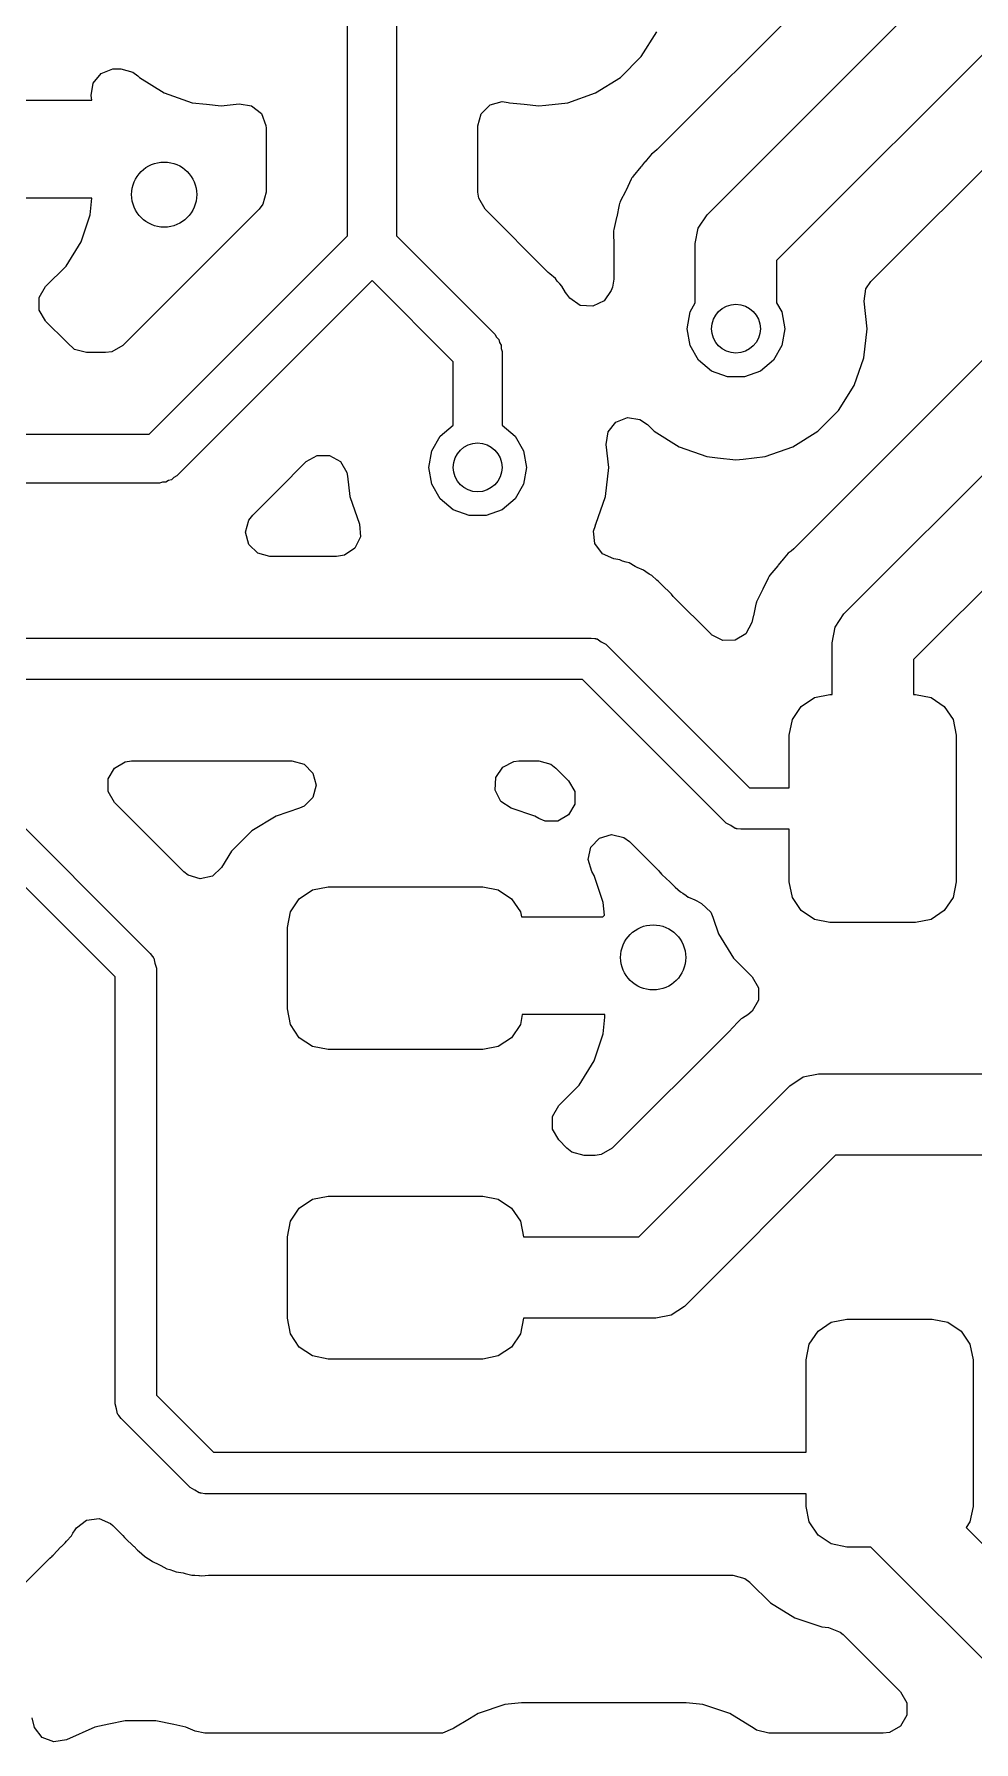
# Model space of a CAD drawing. Extents: x 44 to 146, y -87 to -25.
# Drawn here: x 107.55 to 113.32, y -80 to -69.51 of the extents above; entities that cross this region are included whole.
import ezdxf

# ---------------------------------------------------------------- set-up
doc = ezdxf.new("R2010")
doc.units = 0
doc.layers.add('BLACK', color=7, linetype='CONTINUOUS')

msp = doc.modelspace()

# ---------------------------------------------------------------- linework, layer by layer
at = {"layer": 'BLACK', "linetype": 'CONTINUOUS'}
for p, q in [((109.4764, -70.753068), (109.4764, -67.738532)), ((109.7764, -67.6764), (109.7764, -70.753068)), ((111.684823, -70.624023), (113.240746, -69.0681)), ((112.427572, -69.173458), (111.377246, -70.223784)), ((113.697854, -69.3181), (112.1116, -70.904354)), ((111.279816, -69.652262), (111.375789, -69.499522)), ((107.96302, -69.755701), (108.035106, -69.728271)), ((108.035106, -69.728271), (108.050247, -69.7275)), ((108.050247, -69.7275), (108.083704, -69.7275)), ((108.083704, -69.7275), (108.158204, -69.747462)), ((111.152262, -69.779816), (111.279816, -69.652262)), ((107.902018, -69.891641), (107.914307, -69.815498)), ((107.914307, -69.815498), (107.96302, -69.755701)), ((108.158204, -69.747462), (108.189063, -69.771141)), ((108.189063, -69.771141), (108.197738, -69.779816)), ((108.197738, -69.779816), (108.350478, -69.875789)), ((110.999522, -69.875789), (111.152262, -69.779816)), ((107.395054, -69.9208), (107.904997, -69.9208)), ((107.904997, -69.9208), (107.902018, -69.891641)), ((108.350478, -69.875789), (108.520745, -69.935368)), ((108.520745, -69.935368), (108.610372, -69.945466)), ((108.7, -69.955565), (108.810218, -69.943146)), ((108.810218, -69.943146), (108.886483, -69.954641)), ((110.3514, -69.948496), (110.4259, -69.928534)), ((110.4259, -69.928534), (110.462311, -69.934721)), ((110.462311, -69.934721), (110.462589, -69.933506)), ((110.462589, -69.933506), (110.470743, -69.935367)), ((110.470743, -69.935367), (110.470745, -69.935368)), ((110.470745, -69.935368), (110.560372, -69.945466)), ((110.694813, -69.950515), (110.829255, -69.935368)), ((110.829255, -69.935368), (110.999522, -69.875789)), ((112.690903, -71.032863), (113.861527, -69.862241)), ((108.610372, -69.945466), (108.699999, -69.955565)), ((108.699999, -69.955565), (108.7, -69.955565)), ((108.886483, -69.954641), (108.946785, -70.002729)), ((108.946785, -70.002729), (108.974963, -70.074525)), ((110.2769, -70.077534), (110.296862, -70.003034)), ((110.296862, -70.003034), (110.3514, -69.948496)), ((110.560372, -69.945466), (110.649999, -69.955565)), ((110.649999, -69.955565), (110.65, -69.955565)), ((110.65, -69.955565), (110.650001, -69.955565)), ((110.650001, -69.955565), (110.694813, -69.950515)), ((108.974963, -70.074525), (108.9759, -70.091209)), ((108.9759, -70.091209), (108.9759, -70.484036)), ((110.2769, -70.484036), (110.2769, -70.077534)), ((111.34307, -70.251189), (111.311931, -70.288298)), ((111.360869, -70.237937), (111.34307, -70.251189)), ((111.377246, -70.223784), (111.360869, -70.237937)), ((111.27826, -70.328424), (111.230299, -70.385583)), ((111.280989, -70.325075), (111.27826, -70.328424)), ((111.300008, -70.301023), (111.280989, -70.325075)), ((111.303168, -70.297863), (111.300008, -70.301023)), ((111.311931, -70.288298), (111.303168, -70.297863)), ((111.218488, -70.404123), (111.18694, -70.471775)), ((111.223042, -70.396741), (111.218488, -70.404123)), ((111.225284, -70.392673), (111.222792, -70.396586)), ((111.222792, -70.396586), (111.223042, -70.396741)), ((111.22553, -70.392835), (111.225284, -70.392673)), ((111.230299, -70.385583), (111.22553, -70.392835)), ((107.904998, -70.5208), (107.395054, -70.5208)), ((107.894507, -70.623488), (107.904998, -70.5208)), ((108.955938, -70.558536), (108.932259, -70.589395)), ((108.9759, -70.484036), (108.955938, -70.558536)), ((110.281977, -70.5226), (110.2769, -70.484036)), ((110.320541, -70.589395), (110.281977, -70.5226)), ((111.144341, -70.563131), (111.129241, -70.636258)), ((111.147072, -70.554891), (111.144341, -70.563131)), ((111.148312, -70.550418), (111.14679, -70.554797)), ((111.14679, -70.554797), (111.147072, -70.554891)), ((111.148592, -70.55052), (111.148312, -70.550418)), ((111.151561, -70.542362), (111.148592, -70.55052)), ((111.185054, -70.47567), (111.151561, -70.542362)), ((111.18694, -70.471775), (111.185054, -70.47567)), ((107.839357, -70.789921), (107.894505, -70.623497)), ((107.894505, -70.623497), (107.894507, -70.623488)), ((108.932259, -70.589395), (108.094995, -71.426659)), ((110.708317, -70.977171), (110.320541, -70.589395)), ((111.128304, -70.640486), (111.111099, -70.713082)), ((111.129241, -70.636258), (111.128304, -70.640486)), ((111.63063, -70.705129), (111.684823, -70.624023)), ((108.258668, -71.9708), (109.4764, -70.753068)), ((109.7764, -70.753068), (110.381066, -71.357734)), ((111.109623, -70.726294), (111.108866, -70.734945)), ((111.108866, -70.734945), (111.111037, -70.809551)), ((111.109796, -70.721664), (111.109325, -70.726268)), ((111.109325, -70.726268), (111.109623, -70.726294)), ((111.110092, -70.721699), (111.109796, -70.721664)), ((111.111099, -70.713082), (111.110092, -70.721699)), ((111.6116, -70.8008), (111.63063, -70.705129)), ((107.747319, -70.93914), (107.839357, -70.789921)), ((111.111037, -70.809551), (111.1111, -70.813884)), ((111.1111, -70.813884), (111.1111, -71.01898)), ((111.6116, -71.165328), (111.6116, -70.8008)), ((107.621372, -71.065087), (107.747319, -70.93914)), ((110.718689, -70.986609), (110.708317, -70.977171)), ((110.752963, -71.014963), (110.718689, -70.986609)), ((112.1116, -70.904354), (112.1116, -71.165328)), ((107.582808, -71.131882), (107.621372, -71.065087)), ((109.6264, -71.027332), (108.426866, -72.226866)), ((110.125, -71.525932), (109.6264, -71.027332)), ((110.752964, -71.014965), (110.752963, -71.014963)), ((110.764278, -71.030537), (110.752964, -71.014965)), ((110.77946, -71.048314), (110.764278, -71.030537)), ((110.793081, -71.061935), (110.77946, -71.048314)), ((110.793083, -71.061939), (110.793081, -71.061935)), ((110.793085, -71.061941), (110.793083, -71.061939)), ((110.815723, -71.100219), (110.793085, -71.061941)), ((111.095572, -71.088671), (111.052124, -71.152397)), ((111.102738, -71.068192), (111.095572, -71.088671)), ((111.1111, -71.01898), (111.102738, -71.068192)), ((112.648202, -71.154899), (112.659697, -71.078635)), ((112.659697, -71.078635), (112.690903, -71.032863)), ((107.582808, -71.20901), (107.582808, -71.131882)), ((110.823421, -71.11194), (110.815723, -71.100219)), ((110.834398, -71.127049), (110.823421, -71.11194)), ((110.841996, -71.136649), (110.834398, -71.127049)), ((110.905722, -71.180097), (110.841996, -71.136649)), ((110.982634, -71.185862), (110.905722, -71.180097)), ((111.052124, -71.152397), (110.982634, -71.185862)), ((111.579692, -71.220594), (111.6116, -71.165328)), ((112.1116, -71.165328), (112.143508, -71.220594)), ((113.727282, -71.164749), (112.217346, -72.674684)), ((112.667165, -71.3232), (112.648202, -71.154899)), ((107.621372, -71.275805), (107.582808, -71.20901)), ((107.623653, -71.278086), (107.621372, -71.275805)), ((107.623656, -71.278088), (107.623653, -71.278086)), ((107.747712, -71.402144), (107.623656, -71.278088)), ((111.5616, -71.3232), (111.579692, -71.220594)), ((112.143508, -71.220594), (112.1616, -71.3232)), ((107.747713, -71.402146), (107.747712, -71.402144)), ((107.753098, -71.408956), (107.747713, -71.402146)), ((107.754591, -71.407775), (107.753098, -71.408956)), ((107.798411, -71.450338), (107.754591, -71.407775)), ((110.381066, -71.357734), (110.390939, -71.374835)), ((110.390939, -71.374835), (110.404904, -71.3888)), ((110.404904, -71.3888), (110.410015, -71.407874)), ((110.410015, -71.407874), (110.419889, -71.424977)), ((111.579692, -71.425806), (111.5616, -71.3232)), ((112.1616, -71.3232), (112.143508, -71.425806)), ((112.524923, -73.074923), (114.232818, -71.367027)), ((112.646968, -71.502455), (112.667165, -71.3232)), ((107.872911, -71.4703), (107.798411, -71.450338)), ((107.989636, -71.4703), (107.872911, -71.4703)), ((108.0282, -71.465223), (107.989636, -71.4703)), ((108.094995, -71.426659), (108.0282, -71.465223)), ((110.419889, -71.424977), (110.419889, -71.444725)), ((110.419889, -71.444725), (110.425, -71.4638)), ((110.425, -71.4638), (110.425, -71.915192)), ((111.631787, -71.516036), (111.579692, -71.425806)), ((111.7116, -71.583008), (111.631787, -71.516036)), ((112.091413, -71.516036), (112.0116, -71.583008)), ((112.143508, -71.425806), (112.091413, -71.516036)), ((112.587389, -71.672722), (112.646968, -71.502455)), ((110.125, -71.915192), (110.125, -71.525932)), ((111.809506, -71.618642), (111.7116, -71.583008)), ((111.913694, -71.618642), (111.809506, -71.618642)), ((112.0116, -71.583008), (111.913694, -71.618642)), ((114.705377, -71.601577), (112.9517, -73.355254)), ((112.491416, -71.825462), (112.587389, -71.672722)), ((112.363862, -71.953016), (112.491416, -71.825462)), ((110.045187, -71.982164), (110.125, -71.915192)), ((110.425, -71.915192), (110.504813, -71.982164)), ((111.07615, -71.95753), (111.124239, -71.897229)), ((111.124239, -71.897229), (111.196035, -71.869051)), ((111.196035, -71.869051), (111.272302, -71.880546)), ((111.272302, -71.880546), (111.318077, -71.911755)), ((111.318077, -71.911755), (111.359338, -71.953016)), ((107.405, -71.9708), (108.258668, -71.9708)), ((109.993092, -72.072394), (110.045187, -71.982164)), ((110.504813, -71.982164), (110.556908, -72.072394)), ((111.064655, -72.033795), (111.07615, -71.95753)), ((111.080565, -72.175), (111.064655, -72.033795)), ((111.359338, -71.953016), (111.512078, -72.048989)), ((112.211122, -72.048989), (112.363862, -71.953016)), ((109.049824, -72.311721), (109.22201, -72.139534)), ((109.22201, -72.139534), (109.288803, -72.100972)), ((109.288803, -72.100972), (109.365931, -72.100972)), ((109.365931, -72.100972), (109.432726, -72.139536)), ((109.432726, -72.139536), (109.47129, -72.206331)), ((109.975, -72.175), (109.993092, -72.072394)), ((110.556908, -72.072394), (110.575, -72.175)), ((111.512078, -72.048989), (111.682345, -72.108568)), ((111.682345, -72.108568), (111.748289, -72.115998)), ((111.748289, -72.115998), (111.861599, -72.128765)), ((111.861599, -72.128765), (111.8616, -72.128765)), ((111.8616, -72.128765), (111.861601, -72.128765)), ((111.861601, -72.128765), (111.906413, -72.123715)), ((111.906413, -72.123715), (112.040855, -72.108568)), ((112.040855, -72.108568), (112.211122, -72.048989)), ((108.3958, -72.250704), (108.376725, -72.255815)), ((108.409764, -72.236739), (108.3958, -72.250704)), ((108.426866, -72.226866), (108.409764, -72.236739)), ((109.47129, -72.206331), (109.47543, -72.228212)), ((109.47543, -72.228212), (109.489631, -72.354251)), ((109.993092, -72.277606), (109.975, -72.175)), ((110.575, -72.175), (110.556908, -72.277606)), ((111.060368, -72.354255), (111.080565, -72.175)), ((108.3208, -72.2708), (107.405, -72.2708)), ((108.339875, -72.265689), (108.3208, -72.2708)), ((108.359623, -72.265689), (108.339875, -72.265689)), ((108.376725, -72.255815), (108.359623, -72.265689)), ((108.893404, -72.468141), (109.049824, -72.311721)), ((109.489631, -72.354251), (109.489631, -72.354253)), ((109.489631, -72.354253), (109.489632, -72.354255)), ((109.489632, -72.354255), (109.54913, -72.524291)), ((110.045187, -72.367836), (109.993092, -72.277606)), ((110.556908, -72.277606), (110.504813, -72.367836)), ((111.000789, -72.524522), (111.060368, -72.354255)), ((110.125, -72.434808), (110.045187, -72.367836)), ((110.222906, -72.470442), (110.125, -72.434808)), ((110.425, -72.434808), (110.327094, -72.470442)), ((110.504813, -72.367836), (110.425, -72.434808)), ((108.849763, -72.5735), (108.869725, -72.499)), ((108.869725, -72.499), (108.893404, -72.468141)), ((109.54913, -72.524291), (109.554893, -72.601201)), ((110.327094, -72.470442), (110.222906, -72.470442)), ((110.987699, -72.566209), (110.998239, -72.532496)), ((110.998025, -72.532421), (111.000258, -72.526037)), ((110.998239, -72.532496), (110.998025, -72.532421)), ((111.000258, -72.526037), (111.000629, -72.524853)), ((111.000629, -72.524853), (111.000785, -72.524528)), ((111.000785, -72.524528), (111.000789, -72.524522)), ((108.869725, -72.648), (108.849763, -72.5735)), ((108.924263, -72.702538), (108.869725, -72.648)), ((109.554893, -72.601201), (109.521429, -72.670691)), ((110.99576, -72.642915), (110.987699, -72.566209)), ((111.041094, -72.705314), (110.99576, -72.642915)), ((108.998763, -72.7225), (108.924263, -72.702538)), ((109.408491, -72.7225), (108.998763, -72.7225)), ((109.457703, -72.714139), (109.408491, -72.7225)), ((109.521429, -72.670691), (109.457703, -72.714139)), ((111.111553, -72.736685), (111.041094, -72.705314)), ((111.149053, -72.742625), (111.111553, -72.736685)), ((111.149055, -72.742625), (111.149053, -72.742625)), ((111.149058, -72.742626), (111.149055, -72.742625)), ((111.149059, -72.742626), (111.149058, -72.742626)), ((111.149061, -72.742627), (111.149059, -72.742626)), ((111.165727, -72.749839), (111.149061, -72.742627)), ((111.187843, -72.757411), (111.165727, -72.749839)), ((111.205433, -72.761927), (111.187843, -72.757411)), ((111.205435, -72.761928), (111.205433, -72.761927)), ((111.242814, -72.782478), (111.205435, -72.761928)), ((112.140108, -72.751923), (112.121089, -72.775975)), ((112.143268, -72.748763), (112.140108, -72.751923)), ((112.152031, -72.739198), (112.143268, -72.748763)), ((112.18317, -72.702089), (112.152031, -72.739198)), ((112.200969, -72.688837), (112.18317, -72.702089)), ((112.217346, -72.674684), (112.200969, -72.688837)), ((111.255406, -72.788647), (111.242814, -72.782478)), ((111.294562, -72.805592), (111.255406, -72.788647)), ((111.308909, -72.816721), (111.294562, -72.805592)), ((111.32845, -72.829556), (111.308909, -72.816721)), ((111.344365, -72.838305), (111.32845, -72.829556)), ((111.375457, -72.867503), (111.344365, -72.838305)), ((111.386136, -72.876624), (111.375457, -72.867503)), ((111.388395, -72.878376), (111.386136, -72.876624)), ((111.407687, -72.897668), (111.388395, -72.878376)), ((112.058588, -72.855023), (112.02704, -72.922675)), ((112.063142, -72.847641), (112.058588, -72.855023)), ((112.065384, -72.843573), (112.062892, -72.847486)), ((112.062892, -72.847486), (112.063142, -72.847641)), ((112.06563, -72.843735), (112.065384, -72.843573)), ((112.070399, -72.836483), (112.06563, -72.843735)), ((112.11836, -72.779324), (112.070399, -72.836483)), ((112.121089, -72.775975), (112.11836, -72.779324)), ((111.411047, -72.900924), (111.407687, -72.897668)), ((111.45994, -72.946838), (111.411047, -72.900924)), ((111.459941, -72.94684), (111.45994, -72.946838)), ((111.465919, -72.954065), (111.459941, -72.94684)), ((111.466352, -72.953706), (111.465919, -72.954065)), ((111.476927, -72.966908), (111.466352, -72.953706)), ((111.709313, -73.199294), (111.476927, -72.966908)), ((112.025154, -72.92657), (111.991661, -72.993262)), ((112.02704, -72.922675), (112.025154, -72.92657)), ((111.969341, -73.087158), (111.968403, -73.091389)), ((111.984441, -73.014031), (111.969341, -73.087158)), ((111.987172, -73.005791), (111.984441, -73.014031)), ((111.988412, -73.001318), (111.98689, -73.005697)), ((111.98689, -73.005697), (111.987172, -73.005791)), ((111.988692, -73.00142), (111.988412, -73.001318)), ((111.991661, -72.993262), (111.988692, -73.00142)), ((112.47073, -73.156029), (112.524923, -73.074923)), ((111.959655, -73.128298), (111.92305, -73.196186)), ((111.968403, -73.091389), (111.959655, -73.128298)), ((112.4517, -73.2517), (112.47073, -73.156029)), ((105.927605, -73.223), (110.9726, -73.223)), ((110.9726, -73.223), (110.995052, -73.226227)), ((110.995052, -73.226227), (110.999596, -73.225903)), ((110.999596, -73.225903), (111.002027, -73.22723)), ((111.002027, -73.22723), (111.00838, -73.228144)), ((111.00838, -73.228144), (111.034817, -73.245134)), ((111.034817, -73.245134), (111.062403, -73.260197)), ((111.062403, -73.260197), (111.944805, -74.1426)), ((111.712421, -73.202313), (111.709313, -73.199294)), ((111.780309, -73.238918), (111.712421, -73.202313)), ((111.857404, -73.236676), (111.780309, -73.238918)), ((111.92305, -73.196186), (111.857404, -73.236676)), ((112.4517, -73.5696), (112.4517, -73.2517)), ((112.9517, -73.355254), (112.9517, -73.5696)), ((110.919994, -73.477), (105.875, -73.477)), ((111.802398, -74.359403), (110.919994, -73.477)), ((112.262423, -73.642823), (112.343529, -73.58863)), ((112.343529, -73.58863), (112.4392, -73.5696)), ((112.4392, -73.5696), (112.4517, -73.5696)), ((112.9517, -73.5696), (112.9642, -73.5696)), ((112.9642, -73.5696), (113.059871, -73.58863)), ((113.059871, -73.58863), (113.140977, -73.642823)), ((112.20823, -73.723929), (112.262423, -73.642823)), ((113.140977, -73.642823), (113.19517, -73.723929)), ((112.1892, -73.8196), (112.20823, -73.723929)), ((112.1892, -74.1426), (112.1892, -73.8196)), ((113.19517, -73.723929), (113.2142, -73.8196)), ((113.2142, -73.8196), (113.2142, -74.7196)), ((106.964803, -73.860197), (108.264803, -75.160198)), ((108.005714, -74.087936), (108.044278, -74.021141)), ((108.044278, -74.021141), (108.111073, -73.982577)), ((108.111073, -73.982577), (108.149637, -73.9775)), ((108.149637, -73.9775), (109.134475, -73.9775)), ((109.134475, -73.9775), (109.208975, -73.997462)), ((109.208975, -73.997462), (109.263513, -74.052)), ((110.387089, -74.079632), (110.429472, -74.015193)), ((110.429472, -74.015193), (110.498397, -73.980578)), ((110.498397, -73.980578), (110.528526, -73.9775)), ((110.528526, -73.9775), (110.650963, -73.9775)), ((110.650963, -73.9775), (110.725463, -73.997462)), ((110.725463, -73.997462), (110.756322, -74.021141)), ((110.756322, -74.021141), (110.833851, -74.09867)), ((108.048, -75.302605), (106.822394, -74.077)), ((108.005714, -74.165064), (108.005714, -74.087936)), ((109.263513, -74.052), (109.283475, -74.1265)), ((109.283475, -74.1265), (109.263513, -74.201)), ((110.382604, -74.156629), (110.387089, -74.079632)), ((110.833851, -74.09867), (110.872415, -74.165465)), ((108.044278, -74.231859), (108.005714, -74.165064)), ((108.470664, -74.658245), (108.044278, -74.231859)), ((109.263513, -74.201), (109.208975, -74.255538)), ((110.417219, -74.225554), (110.382604, -74.156629)), ((110.481658, -74.267937), (110.417219, -74.225554)), ((110.872415, -74.242593), (110.833851, -74.309388)), ((110.872415, -74.165465), (110.872415, -74.242593)), ((111.944805, -74.1426), (112.1892, -74.1426)), ((109.037378, -74.315642), (108.888159, -74.40768)), ((109.181343, -74.267937), (109.037378, -74.315642)), ((109.208975, -74.255538), (109.181343, -74.267937)), ((110.625621, -74.315642), (110.481658, -74.267937)), ((110.625625, -74.315643), (110.625621, -74.315642)), ((110.650272, -74.330846), (110.625625, -74.315643)), ((110.689928, -74.347952), (110.650272, -74.330846)), ((110.767056, -74.347952), (110.689928, -74.347952)), ((110.833851, -74.309388), (110.767056, -74.347952)), ((108.888159, -74.40768), (108.76418, -74.531659)), ((110.97132, -74.507291), (111.024249, -74.45119)), ((111.024249, -74.45119), (111.098137, -74.42907)), ((111.098137, -74.42907), (111.173186, -74.446857)), ((111.173186, -74.446857), (111.207829, -74.472648)), ((111.829979, -74.374463), (111.802398, -74.359403)), ((111.85642, -74.391456), (111.829979, -74.374463)), ((111.862772, -74.392369), (111.85642, -74.391456)), ((111.865204, -74.393697), (111.862772, -74.392369)), ((111.869747, -74.393372), (111.865204, -74.393697)), ((111.8922, -74.3966), (111.869747, -74.393372)), ((112.1892, -74.3966), (111.8922, -74.3966)), ((112.1892, -74.7196), (112.1892, -74.3966)), ((108.764178, -74.531662), (108.702839, -74.631108)), ((108.76418, -74.531659), (108.764178, -74.531662)), ((110.953533, -74.58234), (110.97132, -74.507291)), ((111.207829, -74.472648), (111.387874, -74.652693)), ((108.497801, -74.679702), (108.470664, -74.658245)), ((108.702839, -74.631108), (108.646738, -74.684036)), ((110.975653, -74.656228), (110.953533, -74.58234)), ((110.990857, -74.680878), (110.975653, -74.656228)), ((111.387874, -74.652693), (111.398453, -74.665897)), ((108.571689, -74.701823), (108.497801, -74.679702)), ((108.646738, -74.684036), (108.571689, -74.701823)), ((109.260829, -74.76903), (109.3565, -74.75)), ((109.3565, -74.75), (110.3065, -74.75)), ((110.3065, -74.75), (110.402171, -74.76903)), ((111.046005, -74.847303), (110.990857, -74.680878)), ((111.398453, -74.665897), (111.398885, -74.66554)), ((111.398885, -74.66554), (111.404856, -74.672758)), ((111.404856, -74.672758), (111.404859, -74.672761)), ((111.404859, -74.672761), (111.40486, -74.672762)), ((111.40486, -74.672762), (111.435807, -74.701823)), ((111.435807, -74.701823), (111.45375, -74.718673)), ((111.45375, -74.718673), (111.457111, -74.72193)), ((111.457111, -74.72193), (111.476404, -74.741223)), ((111.476404, -74.741223), (111.478658, -74.742971)), ((111.478658, -74.742971), (111.489338, -74.752093)), ((111.489338, -74.752093), (111.520429, -74.781291)), ((112.20823, -74.815271), (112.1892, -74.7196)), ((113.2142, -74.7196), (113.19517, -74.815271)), ((109.12553, -74.904329), (109.179723, -74.823223)), ((109.179723, -74.823223), (109.260829, -74.76903)), ((110.402171, -74.76903), (110.483277, -74.823223)), ((110.483277, -74.823223), (110.53747, -74.904329)), ((111.053936, -74.924942), (111.046005, -74.847303)), ((111.520429, -74.781291), (111.520432, -74.781293)), ((111.520432, -74.781293), (111.536343, -74.790039)), ((111.536343, -74.790039), (111.555893, -74.802881)), ((111.555893, -74.802881), (111.569043, -74.813081)), ((111.569043, -74.813081), (111.570238, -74.814008)), ((111.570238, -74.814008), (111.609385, -74.830948)), ((111.609385, -74.830948), (111.621987, -74.837122)), ((111.621987, -74.837122), (111.650853, -74.852992)), ((111.650853, -74.852992), (111.70652, -74.906377)), ((112.262423, -74.896377), (112.20823, -74.815271)), ((113.19517, -74.815271), (113.140977, -74.896377)), ((109.1065, -75), (109.12553, -74.904329)), ((110.53747, -74.904329), (110.543531, -74.9348)), ((110.543531, -74.9348), (111.044079, -74.9348)), ((111.044079, -74.9348), (111.053936, -74.924942)), ((111.70652, -74.906377), (111.720505, -74.93669)), ((111.720505, -74.93669), (111.722463, -74.942596)), ((111.722463, -74.942596), (111.754386, -75.038934)), ((112.343529, -74.95057), (112.262423, -74.896377)), ((112.4392, -74.9696), (112.343529, -74.95057)), ((112.9642, -74.9696), (112.4392, -74.9696)), ((113.059871, -74.95057), (112.9642, -74.9696)), ((113.140977, -74.896377), (113.059871, -74.95057)), ((109.1065, -75.5), (109.1065, -75)), ((111.754386, -75.038934), (111.846488, -75.188256)), ((108.264803, -75.160198), (108.278396, -75.178356)), ((108.278396, -75.178356), (108.281839, -75.181339)), ((108.281839, -75.181339), (108.282619, -75.183996)), ((108.282619, -75.183996), (108.286466, -75.189135)), ((108.286466, -75.189135), (108.293147, -75.21985)), ((108.293147, -75.21985), (108.302, -75.25)), ((108.302, -75.25), (108.302, -77.872394)), ((111.846488, -75.188256), (111.961767, -75.303535)), ((108.048, -77.925), (108.048, -75.302605)), ((111.961767, -75.303535), (112.000331, -75.37033)), ((112.000331, -75.37033), (112.000331, -75.447458)), ((109.12553, -75.595671), (109.1065, -75.5)), ((112.000331, -75.447458), (111.961767, -75.514253)), ((109.179723, -75.676777), (109.12553, -75.595671)), ((110.53747, -75.595671), (110.483277, -75.676777)), ((110.549578, -75.5348), (110.53747, -75.595671)), ((111.0565, -75.5348), (110.549578, -75.5348)), ((111.046007, -75.652688), (111.056499, -75.549989)), ((111.056499, -75.549989), (111.0565, -75.549979)), ((111.0565, -75.549979), (111.0565, -75.5348)), ((111.883905, -75.570368), (111.832681, -75.624661)), ((111.890552, -75.564791), (111.883905, -75.570368)), ((111.893954, -75.56164), (111.890363, -75.564565)), ((111.890363, -75.564565), (111.890552, -75.564791)), ((111.894137, -75.561871), (111.893954, -75.56164)), ((111.900945, -75.556488), (111.894137, -75.561871)), ((111.934632, -75.535709), (111.900945, -75.556488)), ((111.961767, -75.514253), (111.934632, -75.535709)), ((109.260829, -75.73097), (109.179723, -75.676777)), ((110.483277, -75.676777), (110.402171, -75.73097)), ((110.990857, -75.819121), (111.046005, -75.652697)), ((111.046005, -75.652697), (111.046007, -75.652688)), ((111.829664, -75.627767), (111.101573, -76.355859)), ((111.832681, -75.624661), (111.829664, -75.627767)), ((109.3565, -75.75), (109.260829, -75.73097)), ((110.3065, -75.75), (109.3565, -75.75)), ((110.402171, -75.73097), (110.3065, -75.75)), ((110.898819, -75.96834), (110.990857, -75.819121)), ((112.192823, -75.972423), (112.273929, -75.91823)), ((112.273929, -75.91823), (112.3696, -75.8992)), ((112.3696, -75.8992), (116.164946, -75.8992)), ((110.772873, -76.094287), (110.898819, -75.96834)), ((111.265246, -76.9), (112.192823, -75.972423)), ((110.734309, -76.161082), (110.772873, -76.094287)), ((110.734309, -76.23821), (110.734309, -76.161082)), ((110.772873, -76.305005), (110.734309, -76.23821)), ((110.823727, -76.355859), (110.772873, -76.305005)), ((110.854586, -76.379538), (110.823727, -76.355859)), ((110.929086, -76.3995), (110.854586, -76.379538)), ((110.996214, -76.3995), (110.929086, -76.3995)), ((111.034778, -76.394423), (110.996214, -76.3995)), ((111.101573, -76.355859), (111.034778, -76.394423)), ((112.473154, -76.3992), (111.545577, -77.326777)), ((116.2685, -76.3992), (112.473154, -76.3992)), ((109.260829, -76.66903), (109.3565, -76.65)), ((109.3565, -76.65), (110.3065, -76.65)), ((110.3065, -76.65), (110.402171, -76.66903)), ((109.12553, -76.804329), (109.179723, -76.723223)), ((109.179723, -76.723223), (109.260829, -76.66903)), ((110.402171, -76.66903), (110.483277, -76.723223)), ((110.483277, -76.723223), (110.53747, -76.804329)), ((109.1065, -76.9), (109.12553, -76.804329)), ((110.53747, -76.804329), (110.5565, -76.9)), ((109.1065, -77.4), (109.1065, -76.9)), ((110.5565, -76.9), (111.265246, -76.9)), ((111.464471, -77.38097), (111.3688, -77.4)), ((111.545577, -77.326777), (111.464471, -77.38097)), ((109.12553, -77.495671), (109.1065, -77.4)), ((110.5565, -77.4), (110.53747, -77.495671)), ((111.3688, -77.4), (110.5565, -77.4)), ((112.31173, -77.559329), (112.365923, -77.478223)), ((112.365923, -77.478223), (112.447029, -77.42403)), ((112.447029, -77.42403), (112.5427, -77.405)), ((112.5427, -77.405), (113.0677, -77.405)), ((113.0677, -77.405), (113.163371, -77.42403)), ((113.163371, -77.42403), (113.244477, -77.478223)), ((113.244477, -77.478223), (113.29867, -77.559329)), ((109.179723, -77.576777), (109.12553, -77.495671)), ((109.260829, -77.63097), (109.179723, -77.576777)), ((110.483277, -77.576777), (110.402171, -77.63097)), ((110.53747, -77.495671), (110.483277, -77.576777)), ((112.2927, -77.655), (112.31173, -77.559329)), ((113.29867, -77.559329), (113.3177, -77.655)), ((109.3565, -77.65), (109.260829, -77.63097)), ((110.3065, -77.65), (109.3565, -77.65)), ((110.402171, -77.63097), (110.3065, -77.65)), ((112.2927, -78.223), (112.2927, -77.655)), ((113.3177, -77.655), (113.3177, -78.555)), ((108.302, -77.872394), (108.652605, -78.223)), ((108.056854, -77.955156), (108.048, -77.925)), ((108.063535, -77.985865), (108.056854, -77.955156)), ((108.06738, -77.991001), (108.063535, -77.985865)), ((108.068161, -77.993661), (108.06738, -77.991001)), ((108.071604, -77.996644), (108.068161, -77.993661)), ((108.085197, -78.014803), (108.071604, -77.996644)), ((108.510198, -78.439803), (108.085197, -78.014803)), ((108.652605, -78.223), (112.2927, -78.223)), ((108.537779, -78.454863), (108.510198, -78.439803)), ((108.56422, -78.471856), (108.537779, -78.454863)), ((108.570572, -78.472769), (108.56422, -78.471856)), ((108.573004, -78.474097), (108.570572, -78.472769)), ((108.577547, -78.473772), (108.573004, -78.474097)), ((108.6, -78.477), (108.577547, -78.473772)), ((112.2927, -78.477), (108.6, -78.477)), ((112.2927, -78.555), (112.2927, -78.477)), ((107.812121, -78.686652), (107.873555, -78.640027)), ((107.873555, -78.640027), (107.950076, -78.630364)), ((107.950076, -78.630364), (108.021176, -78.660255)), ((112.31173, -78.650671), (112.2927, -78.555)), ((113.3177, -78.555), (113.29867, -78.650671)), ((107.749999, -78.767816), (107.780448, -78.735393)), ((107.780448, -78.735393), (107.789724, -78.718517)), ((107.789724, -78.718517), (107.802553, -78.698986)), ((107.802553, -78.698986), (107.812121, -78.686652)), ((108.021176, -78.660255), (108.035206, -78.672625)), ((108.035206, -78.672625), (108.095674, -78.733093)), ((108.095674, -78.733093), (108.106253, -78.746297)), ((108.106253, -78.746297), (108.106685, -78.74594)), ((108.106685, -78.74594), (108.112656, -78.753158)), ((112.365923, -78.731777), (112.31173, -78.650671)), ((112.447029, -78.78597), (112.365923, -78.731777)), ((113.29867, -78.650671), (113.276542, -78.683788)), ((113.276542, -78.683788), (113.819354, -79.2266)), ((107.660718, -78.861176), (107.667935, -78.855204)), ((107.667935, -78.855204), (107.66794, -78.855202)), ((107.66794, -78.855202), (107.715653, -78.804391)), ((107.715653, -78.804391), (107.718785, -78.801159)), ((107.718785, -78.801159), (107.738911, -78.781035)), ((107.738911, -78.781035), (107.740885, -78.778489)), ((107.740885, -78.778489), (107.749999, -78.767816)), ((108.112656, -78.753158), (108.112659, -78.753161)), ((108.112659, -78.753161), (108.11266, -78.753162)), ((108.11266, -78.753162), (108.16155, -78.799073)), ((108.16155, -78.799073), (108.164911, -78.80233)), ((108.164911, -78.80233), (108.184204, -78.821623)), ((108.184204, -78.821623), (108.186458, -78.823371)), ((108.186458, -78.823371), (108.197138, -78.832493)), ((108.197138, -78.832493), (108.228229, -78.861691)), ((112.5427, -78.805), (112.447029, -78.78597)), ((112.690646, -78.805), (112.5427, -78.805)), ((113.539023, -79.653377), (112.690646, -78.805)), ((107.381513, -79.138431), (107.647562, -78.872382)), ((107.647562, -78.872382), (107.661051, -78.861578)), ((107.661051, -78.861578), (107.660718, -78.861176)), ((108.228229, -78.861691), (108.228232, -78.861693)), ((108.228232, -78.861693), (108.244143, -78.870439)), ((108.244143, -78.870439), (108.263693, -78.883281)), ((108.263693, -78.883281), (108.278035, -78.894406)), ((108.278035, -78.894406), (108.278038, -78.894408)), ((108.278038, -78.894408), (108.317185, -78.911348)), ((108.317185, -78.911348), (108.329777, -78.917516)), ((108.329777, -78.917516), (108.367166, -78.938072)), ((108.367166, -78.938072), (108.38476, -78.942589)), ((108.38476, -78.942589), (108.406867, -78.950158)), ((108.406867, -78.950158), (108.423542, -78.957374)), ((108.423542, -78.957374), (108.465671, -78.964046)), ((108.465671, -78.964046), (108.479413, -78.966892)), ((108.479413, -78.966892), (108.487146, -78.968877)), ((108.487146, -78.968877), (108.520728, -78.9775)), ((108.520728, -78.9775), (108.538887, -78.9775)), ((108.538887, -78.9775), (108.562194, -78.979334)), ((108.562194, -78.979334), (108.566149, -78.97996)), ((108.566149, -78.97996), (108.580133, -78.982175)), ((108.580133, -78.982175), (108.622595, -78.978161)), ((108.622595, -78.978161), (108.636617, -78.9775)), ((108.636617, -78.9775), (111.842114, -78.9775)), ((111.842114, -78.9775), (111.916614, -78.997462)), ((111.916614, -78.997462), (111.947473, -79.021141)), ((111.947473, -79.021141), (111.949988, -79.023656)), ((111.949988, -79.023656), (112.074044, -79.147712)), ((112.074044, -79.147712), (112.223366, -79.239814)), ((112.223366, -79.239814), (112.389903, -79.294999)), ((112.389903, -79.294999), (112.429533, -79.299047)), ((112.429533, -79.299047), (112.501618, -79.326477)), ((112.501618, -79.326477), (112.519749, -79.341917)), ((112.519749, -79.341917), (112.871873, -79.694041)), ((112.871873, -79.694041), (112.910437, -79.760836)), ((110.442924, -79.771313), (110.277774, -79.826038)), ((110.46331, -79.76923), (110.442924, -79.771313)), ((110.544852, -79.7609), (110.46331, -79.76923)), ((111.556548, -79.7609), (110.544852, -79.7609)), ((111.658475, -79.771313), (111.556548, -79.7609)), ((111.823625, -79.826038), (111.658475, -79.771313)), ((112.910437, -79.760836), (112.910437, -79.837964)), ((107.552381, -79.913299), (107.539499, -79.852695)), ((108.009392, -79.892747), (107.924197, -79.910856)), ((108.109352, -79.8715), (108.009392, -79.892747)), ((108.109354, -79.8715), (108.109352, -79.8715)), ((108.298646, -79.8715), (108.109354, -79.8715)), ((108.298648, -79.8715), (108.298646, -79.8715)), ((108.410133, -79.895197), (108.298648, -79.8715)), ((108.483803, -79.910856), (108.410133, -79.895197)), ((110.224361, -79.858984), (110.129704, -79.91737)), ((110.277774, -79.826038), (110.224361, -79.858984)), ((111.9742, -79.918914), (111.823625, -79.826038)), ((112.871873, -79.904759), (112.805078, -79.943323)), ((112.910437, -79.837964), (112.871873, -79.904759)), ((107.600919, -79.973239), (107.552381, -79.913299)), ((107.672924, -80.000879), (107.600919, -79.973239)), ((107.749103, -79.988813), (107.672924, -80.000879)), ((107.924194, -79.910857), (107.749103, -79.988813)), ((107.924195, -79.910856), (107.924194, -79.910857)), ((107.924197, -79.910856), (107.924195, -79.910856)), ((108.539194, -79.935518), (108.483803, -79.910856)), ((108.599798, -79.9484), (108.539194, -79.935518)), ((110.038669, -79.9484), (108.599798, -79.9484)), ((110.060271, -79.946826), (110.038669, -79.9484)), ((110.1214, -79.920454), (110.060271, -79.946826)), ((110.122311, -79.92193), (110.1214, -79.920454)), ((110.129704, -79.91737), (110.122311, -79.92193)), ((111.988231, -79.928438), (111.9742, -79.918914)), ((112.062731, -79.9484), (111.988231, -79.928438)), ((112.766514, -79.9484), (112.062731, -79.9484)), ((112.805078, -79.943323), (112.766514, -79.9484))]:
    msp.add_line(p, q, dxfattribs=at)
at = {"layer": 'BLACK'}
for centre, radius in [((108.35, -70.5), 0.2), ((111.8616, -71.3232), 0.15), ((110.275, -72.175), 0.15), ((111.3536, -75.184), 0.2)]:
    msp.add_circle(centre, radius, dxfattribs=at)

doc.saveas('drawing.dxf')
